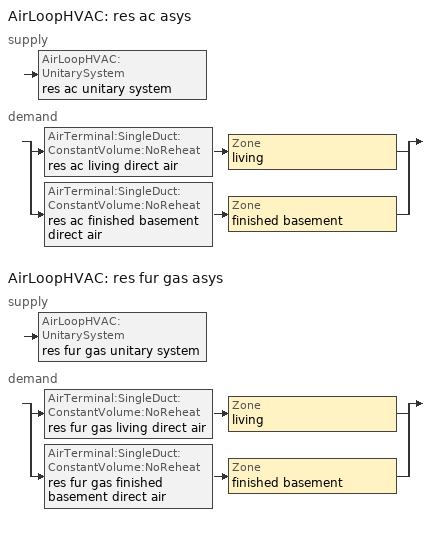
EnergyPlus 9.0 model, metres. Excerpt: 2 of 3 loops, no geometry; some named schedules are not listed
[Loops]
AirLoopHVAC 'res ac asys'
 supply: AirLoopHVAC:UnitarySystem 'res ac unitary system'
 demand: split
  | AirTerminal:SingleDuct:ConstantVolume:NoReheat 'res ac living direct air' > Zone 'living'
  | AirTerminal:SingleDuct:ConstantVolume:NoReheat 'res ac finished basement direct air' > Zone 'finished basement'
AirLoopHVAC 'res fur gas asys'
 supply: AirLoopHVAC:UnitarySystem 'res fur gas unitary system'
 demand: split
  | AirTerminal:SingleDuct:ConstantVolume:NoReheat 'res fur gas living direct air' > Zone 'living'
  | AirTerminal:SingleDuct:ConstantVolume:NoReheat 'res fur gas finished basement direct air' > Zone 'finished basement'
[ZoneControl:Thermostat] Control Object Type 1=ThermostatSetpoint:DualSetpoint
Name | Zone or ZoneList | Control Type Schedule | Control Name 1
finished basement Thermostat | finished basement | finished basement Thermostat Schedule | finished basement temperature setpoint
living Thermostat | living | living Thermostat Schedule | living temperature setpoint
[ThermostatSetpoint:DualSetpoint] Heating Setpoint Temperature Schedule=res heating setpoint; Cooling Setpoint Temperature Schedule=res cooling setpoint
finished basement temperature setpoint; living temperature setpoint
[AirTerminal:SingleDuct:ConstantVolume:NoReheat] Availability Schedule=Always On Discrete
Name | Maximum Air Flow Rate {m3/s}
res ac finished basement direct air; res fur gas finished basement direct air | 0.0303279
res ac living direct air; res fur gas living direct air | 0.911679
[Zone equipment]
finished basement: res ac finished basement direct air, res fur gas finished basement direct air
living: res ac living direct air, res fur gas living direct air
[AirLoopHVAC] Design Supply Air Flow Rate {m3/s}=0.942007
res ac asys; res fur gas asys
[Sizing:System] Type of Load to Size On=Sensible; Design Outdoor Air Flow Rate {m3/s}=Autosize; Central Heating Maximum System Air Flow Ratio=0.3; Preheat Design Temperature {C}=7; Preheat Design Humidity Ratio {kgWater/kgDryAir}=0.008; Precool Design Temperature {C}=12.8; Precool Design Humidity Ratio {kgWater/kgDryAir}=0.008; Central Cooling Design Supply Air Temperature {C}=12.8; Central Heating Design Supply Air Temperature {C}=16.7; Type of Zone Sum to Use=NonCoincident; 100% Outdoor Air in Cooling=Yes; 100% Outdoor Air in Heating=Yes; Central Cooling Design Supply Air Humidity Ratio {kgWater/kgDryAir}=0.0085; Central Heating Design Supply Air Humidity Ratio {kgWater/kgDryAir}=0.008; Cooling Supply Air Flow Rate Method=DesignDay; Cooling Supply Air Flow Rate {m3/s}=0; Cooling Supply Air Flow Rate Per Floor Area {m3/s-m2}=0.00996765; Cooling Fraction of Autosized Cooling Supply Air Flow Rate=1; Cooling Supply Air Flow Rate Per Unit Cooling Capacity {m3/s-W}=3.94755e-05; Heating Supply Air Flow Rate Method=DesignDay; Heating Supply Air Flow Rate {m3/s}=0; Heating Supply Air Flow Rate Per Floor Area {m3/s-m2}=0.00996765; Heating Fraction of Autosized Heating Supply Air Flow Rate=1; Heating Fraction of Autosized Cooling Supply Air Flow Rate=1; Heating Supply Air Flow Rate Per Unit Heating Capacity {m3/s-W}=3.15882e-05; System Outdoor Air Method=ZoneSum; Zone Maximum Outdoor Air Fraction=1; Cooling Design Capacity Method=CoolingDesignCapacity; Cooling Design Capacity {W}=Autosize; Cooling Design Capacity Per Floor Area {W/m2}=234.7; Fraction of Autosized Cooling Design Capacity=1; Heating Design Capacity Method=HeatingDesignCapacity; Heating Design Capacity {W}=Autosize; Heating Design Capacity Per Floor Area {W/m2}=157; Fraction of Autosized Heating Design Capacity=1; Central Cooling Capacity Control Method=OnOff
res ac asys; res fur gas asys
[AvailabilityManager:Scheduled] Schedule=Always On Discrete
res ac asys Availability Manager; res fur gas asys Availability Manager
[AirLoopHVAC:UnitarySystem] Control Type=Load; Controlling Zone or Thermostat Location=living; Dehumidification Control Type=None; Availability Schedule=Always On Discrete; Fan Placement=BlowThrough; Supply Air Fan Operating Mode Schedule=Always Off Discrete; DX Heating Coil Sizing Ratio=1; Use DOAS DX Cooling Coil=No; Minimum Supply Air Temperature {C}=2; Latent Load Control=SensibleOnlyLoadControl; Cooling Supply Air Flow Rate Method=SupplyAirFlowRate; Heating Supply Air Flow Rate Method=SupplyAirFlowRate; No Load Supply Air Flow Rate {m3/s}=0; Maximum Supply Air Temperature {C}=48.8889; Maximum Outdoor Dry-Bulb Temperature for Supplemental Heater Operation {C}=21; Maximum Cycling Rate {cycles/hr}=2.5; Heat Pump Time Constant {s}=60; Fraction of On-Cycle Power Use=0.01; Heat Pump Fan Delay Time {s}=60; Ancillary On-Cycle Electric Power {W}=0; Ancillary Off-Cycle Electric Power {W}=0
Name | Supply Fan | Cooling Coil | Cooling Supply Air Flow Rate {m3/s} | Heating Supply Air Flow Rate {m3/s} | Heating Coil
res ac unitary system | res ac clg supply fan | res ac cooling coil | 0.942007 | 0
res fur gas unitary system | res fur gas htg supply fan |  | 0 | 0.666908 | res fur gas heating coil
[Fan:OnOff] Availability Schedule=Always On Discrete; Fan Total Efficiency=0.75; Pressure Rise {Pa}=436.969; Maximum Flow Rate {m3/s}=0.942012; Motor Efficiency=1; Motor In Airstream Fraction=1
Name | Fan Power Ratio Function of Speed Ratio Curve | Fan Efficiency Ratio Function of Speed Ratio Curve
res ac clg supply fan | Fan On Off Power Curve | Fan On Off Efficiency Curve
res fur gas htg supply fan | Fan On Off Power Curve 1 | Fan On Off Efficiency Curve 1
[Coil:Cooling:DX:SingleSpeed]
res ac cooling coil: Availability Schedule=res cooling season; Gross Rated Total Cooling Capacity {W}=14067.4; Gross Rated Sensible Heat Ratio=0.740403; Gross Rated Cooling COP {W/W}=4.03364; Rated Air Flow Rate {m3/s}=0.728876; Rated Evaporator Fan Power Per Volume Flow Rate {W/(m3/s)}=773.391; Total Cooling Capacity Function of Temperature Curve=Cool-Cap-fT1; Total Cooling Capacity Function of Flow Fraction Curve=Cool-Cap-fFF1; Energy Input Ratio Function of Temperature Curve=Cool-EIR-fT1; Energy Input Ratio Function of Flow Fraction Curve=Cool-EIR-fFF1; Part Load Fraction Correlation Curve=Cool-PLF-fPLR1; Nominal Time for Condensate Removal to Begin {s}=1000; Ratio of Initial Moisture Evaporation Rate and Steady State Latent Capacity=1.5; Maximum Cycling Rate {cycles/hr}=3; Latent Capacity Time Constant {s}=45; Condenser Type=AirCooled; Evaporative Condenser Effectiveness=0; Evaporative Condenser Air Flow Rate {m3/s}=Autosize; Evaporative Condenser Pump Rated Power Consumption {W}=Autosize; Crankcase Heater Capacity {W}=0; Maximum Outdoor Dry-Bulb Temperature for Crankcase Heater Operation {C}=12.7778; Basin Heater Capacity {W/K}=0; Basin Heater Setpoint Temperature {C}=10
[Coil:Heating:Fuel]
res fur gas heating coil: Availability Schedule=res heating season; Fuel Type=NaturalGas; Burner Efficiency=0.92; Nominal Capacity {W}=18756.5; Parasitic Electric Load {W}=0; Parasitic Fuel Load {W}=0
[WaterUse:Equipment]
res shower: Peak Flow Rate {m3/s}=4.30591e-06; Flow Rate Fraction Schedule=Mixed Water Draw Profile; Target Temperature Schedule=WH Setpoint Temp
[EnergyManagementSystem:GlobalVariable]
res_ds_res_ac_asys_AhMfr
res_ds_res_ac_asys_AhT
res_ds_res_ac_asys_AhToLiv
res_ds_res_ac_asys_AhTt
res_ds_res_ac_asys_AhVfr
res_ds_res_ac_asys_AhW
res_ds_res_ac_asys_AhWt
res_ds_res_ac_asys_FanRtf
res_ds_res_ac_asys_LivToAh
res_ds_res_ac_asys_lk_ret_fan_equiv
res_ds_res_ac_asys_lk_sup_fan_equiv
res_ds_res_ac_asys_RaT
res_ds_res_ac_asys_RaW
res_ds_res_ac_asys_RetDCnToAh
res_ds_res_ac_asys_RetDCnToPl
res_ds_res_ac_asys_RetLatLk
res_ds_res_ac_asys_RetSLk
res_ds_res_ac_asys_SupDCnToAh
res_ds_res_ac_asys_SupDCnToLv
res_ds_res_ac_asys_SupLatLkToAh
res_ds_res_ac_asys_SupLatLkToLv
res_ds_res_ac_asys_SupSLkToAh
res_ds_res_ac_asys_SupSLkToLv
res_ds_res_fur_gas_asys_AhMfr
res_ds_res_fur_gas_asys_AhT
res_ds_res_fur_gas_asys_AhToLiv
res_ds_res_fur_gas_asys_AhTt
res_ds_res_fur_gas_asys_AhVfr
res_ds_res_fur_gas_asys_AhW
res_ds_res_fur_gas_asys_AhWt
res_ds_res_fur_gas_asys_FanRtf
res_ds_res_fur_gas_asys_LivToAh
res_ds_res_fur_gas_asys_lk_ret_fan_equiv
res_ds_res_fur_gas_asys_lk_sup_fan_equiv
res_ds_res_fur_gas_asys_RaT
res_ds_res_fur_gas_asys_RaW
res_ds_res_fur_gas_asys_RetDCnToAh
res_ds_res_fur_gas_asys_RetDCnToPl
res_ds_res_fur_gas_asys_RetLatLk
res_ds_res_fur_gas_asys_RetSLk
res_ds_res_fur_gas_asys_SupDCnToAh
res_ds_res_fur_gas_asys_SupDCnToLv
res_ds_res_fur_gas_asys_SupLatLkToAh
res_ds_res_fur_gas_asys_SupLatLkToLv
res_ds_res_fur_gas_asys_SupSLkToAh
res_ds_res_fur_gas_asys_SupSLkToLv
[EnergyManagementSystem:Sensor]
Name | Output:Variable or Output:Meter Index Key | Output:Variable or Output:Meter
res_af_1_tin_s | living | Zone Mean Air Temperature
res_af_1_tt_s | living | Zone Outdoor Air Drybulb Temperature
res_af_vw_s |  | Site Wind Speed
res_ds_res_ac_asys_ah_mfr_s | Node 18 | System Node Mass Flow Rate
res_ds_res_ac_asys_ah_tt_s | Node 18 | System Node Temperature
res_ds_res_ac_asys_ah_t_s; res_ds_res_fur_gas_asys_ah_t_s | finished basement | Zone Air Temperature
res_ds_res_ac_asys_ah_vfr_s | Node 18 | System Node Current Density Volume Flow Rate
res_ds_res_ac_asys_ah_wt_s | Node 18 | System Node Humidity Ratio
res_ds_res_ac_asys_ah_w_s; res_ds_res_fur_gas_asys_ah_w_s | finished basement | Zone Mean Air Humidity Ratio
res_ds_res_ac_asys_fan_rtf_s | res ac clg supply fan | Fan Runtime Fraction
res_ds_res_ac_asys_ra_t_s | Node 21 | System Node Temperature
res_ds_res_ac_asys_ra_w_s | Node 21 | System Node Humidity Ratio
res_ds_res_ac_asys_win_s; res_ds_res_fur_gas_asys_win_s | living | Zone Mean Air Humidity Ratio
res_ds_res_fur_gas_asys_ah_mfr_s | Node 28 | System Node Mass Flow Rate
res_ds_res_fur_gas_asys_ah_tt_s | Node 28 | System Node Temperature
res_ds_res_fur_gas_asys_ah_vfr_s | Node 28 | System Node Current Density Volume Flow Rate
res_ds_res_fur_gas_asys_ah_wt_s | Node 28 | System Node Humidity Ratio
res_ds_res_fur_gas_asys_fan_rtf_s | res fur gas htg supply fan | Fan Runtime Fraction
res_ds_res_fur_gas_asys_ra_t_s | Node 31 | System Node Temperature
res_ds_res_fur_gas_asys_ra_w_s | Node 31 | System Node Humidity Ratio
res_infil_1_bath_sch_s | res mv_1 bath exhaust schedule | Schedule Value
res_infil_1_range_sch_s | res mv_1 range exhaust schedule | Schedule Value
res_infil_1_wh_sch_s | Always On Discrete | Schedule Value
res_nv_1_nva_s | res nv_1 avail schedule | Schedule Value
res_nv_1_sp_s | res nv_1 temp schedule | Schedule Value
res_nv_pb_s |  | Site Outdoor Air Barometric Pressure
res_nv_wt_s |  | Site Outdoor Air Humidity Ratio
[EnergyManagementSystem:Actuator]
Name | Actuated Component Unique | Actuated Component Type | Actuated Component Control Type
res_ds_res_ac_asys_AhToLivMix_act | res ds res ac asys AhToLivMix | ZoneMixing | Air Exchange Flow Rate
res_ds_res_ac_asys_LivToAhMix_act | res ds res ac asys LivToAhMix | ZoneMixing | Air Exchange Flow Rate
res_ds_res_ac_asys_RetDCnToAhEquip_act | res ds res ac asys RetDCnToAhEquip | OtherEquipment | Power Level
res_ds_res_ac_asys_RetDCnToPlEq_act | res ds res ac asys RetDCnToPlEq | OtherEquipment | Power Level
res_ds_res_ac_asys_RetLatLkEq_act | res ds res ac asys RetLatLkEq | OtherEquipment | Power Level
res_ds_res_ac_asys_RetSLkEq_act | res ds res ac asys RetSLkEq | OtherEquipment | Power Level
res_ds_res_ac_asys_SupDCnToAhEq_act | res ds res ac asys SupDCnToAhEq | OtherEquipment | Power Level
res_ds_res_ac_asys_SupDCnToLvEq_act | res ds res ac asys SupDCnToLvEq | OtherEquipment | Power Level
res_ds_res_ac_asys_SupLatLkToAhEq_act | res ds res ac asys SupLatLkToAhEq | OtherEquipment | Power Level
res_ds_res_ac_asys_SupLatLkToLvEq_act | res ds res ac asys SupLatLkToLvEq | OtherEquipment | Power Level
res_ds_res_ac_asys_SupSLkToAhEq_act | res ds res ac asys SupSLkToAhEq | OtherEquipment | Power Level
res_ds_res_ac_asys_SupSLkToLvEq_act | res ds res ac asys SupSLkToLvEq | OtherEquipment | Power Level
res_ds_res_fur_gas_asys_AhToLivMix_act | res ds res fur gas asys AhToLivMix | ZoneMixing | Air Exchange Flow Rate
res_ds_res_fur_gas_asys_LivToAhMix_act | res ds res fur gas asys LivToAhMix | ZoneMixing | Air Exchange Flow Rate
res_ds_res_fur_gas_asys_RetDCnToAhEquip_act | res ds res fur gas asys RetDCnToAhEquip | OtherEquipment | Power Level
res_ds_res_fur_gas_asys_RetDCnToPlEq_act | res ds res fur gas asys RetDCnToPlEq | OtherEquipment | Power Level
res_ds_res_fur_gas_asys_RetLatLkEq_act | res ds res fur gas asys RetLatLkEq | OtherEquipment | Power Level
res_ds_res_fur_gas_asys_RetSLkEq_act | res ds res fur gas asys RetSLkEq | OtherEquipment | Power Level
res_ds_res_fur_gas_asys_SupDCnToAhEq_act | res ds res fur gas asys SupDCnToAhEq | OtherEquipment | Power Level
res_ds_res_fur_gas_asys_SupDCnToLvEq_act | res ds res fur gas asys SupDCnToLvEq | OtherEquipment | Power Level
res_ds_res_fur_gas_asys_SupLatLkToAhEq_act | res ds res fur gas asys SupLatLkToAhEq | OtherEquipment | Power Level
res_ds_res_fur_gas_asys_SupLatLkToLvEq_act | res ds res fur gas asys SupLatLkToLvEq | OtherEquipment | Power Level
res_ds_res_fur_gas_asys_SupSLkToAhEq_act | res ds res fur gas asys SupSLkToAhEq | OtherEquipment | Power Level
res_ds_res_fur_gas_asys_SupSLkToLvEq_act | res ds res fur gas asys SupSLkToLvEq | OtherEquipment | Power Level
res_infil_1_bath_fan_act | res infil_1 bath fan | ElectricEquipment | Electric Power Level
res_infil_1_flow_act | res infil_1 flow | Zone Infiltration | Air Exchange Flow Rate
res_infil_1_house_fan_act | res infil_1 house fan | ElectricEquipment | Electric Power Level
res_infil_1_range_fan_act | res infil_1 range fan | ElectricEquipment | Electric Power Level
res_nv_1_flow_act | res nv_1 flow | Zone Infiltration | Air Exchange Flow Rate
[EnergyManagementSystem:Program]
res_ds_res_ac_asys_program: Set res_ds_res_ac_asys_AhMfr = res_ds_res_ac_asys_ah_mfr_s; Set res_ds_res_ac_asys_FanRtf = res_ds_res_ac_asys_fan_rtf_s; Set res_ds_res_ac_asys_AhVfr = res_ds_res_ac_asys_ah_vfr_s; Set res_ds_res_ac_asys_AhTt = res_ds_res_ac_asys_ah_tt_s; Set res_ds_res_ac_asys_AhWt = res_ds_res_ac_asys_ah_wt_s; Set res_ds_res_ac_asys_RaT = res_ds_res_ac_asys_ra_t_s; Set res_ds_res_ac_asys_RaW = res_ds_res_ac_asys_ra_w_s; Set res_ds_res_ac_asys_AhT = res_ds_res_ac_asys_ah_t_s; Set res_ds_res_ac_asys_AhW = res_ds_res_ac_asys_ah_w_s; Run res_ds_res_ac_asys_lk_subrout; Set res_ds_res_ac_asys_SupSLkToLvEq_act = res_ds_res_ac_asys_SupSLkToLv; Set res_ds_res_ac_asys_SupLatLkToLvEq_act = res_ds_res_ac_asys_SupLatLkToLv; Set res_ds_res_ac_asys_SupDCnToLvEq_act = res_ds_res_ac_asys_SupDCnToLv; Set res_ds_res_ac_asys_SupDCnToAhEq_act = res_ds_res_ac_asys_SupDCnToAh; Set res_ds_res_ac_asys_SupSLkToAhEq_act = res_ds_res_ac_asys_SupSLkToAh; Set res_ds_res_ac_asys_SupLatLkToAhEq_act = res_ds_res_ac_asys_SupLatLkToAh; Set res_ds_res_ac_asys_RetSLkEq_act = res_ds_res_ac_asys_RetSLk; Set res_ds_res_ac_asys_RetLatLkEq_act = res_ds_res_ac_asys_RetLatLk; Set res_ds_res_ac_asys_RetDCnToPlEq_act = res_ds_res_ac_asys_RetDCnToPl; Set res_ds_res_ac_asys_RetDCnToAhEquip_act = res_ds_res_ac_asys_RetDCnToAh; Set res_ds_res_ac_asys_AhToLivMix_act = res_ds_res_ac_asys_AhToLiv; Set res_ds_res_ac_asys_LivToAhMix_act = res_ds_res_ac_asys_LivToAh
res_ds_res_fur_gas_asys_program: Set res_ds_res_fur_gas_asys_AhMfr = res_ds_res_fur_gas_asys_ah_mfr_s; Set res_ds_res_fur_gas_asys_FanRtf = res_ds_res_fur_gas_asys_fan_rtf_s; Set res_ds_res_fur_gas_asys_AhVfr = res_ds_res_fur_gas_asys_ah_vfr_s; Set res_ds_res_fur_gas_asys_AhTt = res_ds_res_fur_gas_asys_ah_tt_s; Set res_ds_res_fur_gas_asys_AhWt = res_ds_res_fur_gas_asys_ah_wt_s; Set res_ds_res_fur_gas_asys_RaT = res_ds_res_fur_gas_asys_ra_t_s; Set res_ds_res_fur_gas_asys_RaW = res_ds_res_fur_gas_asys_ra_w_s; Set res_ds_res_fur_gas_asys_AhT = res_ds_res_fur_gas_asys_ah_t_s; Set res_ds_res_fur_gas_asys_AhW = res_ds_res_fur_gas_asys_ah_w_s; Run res_ds_res_fur_gas_asys_lk_subrout; Set res_ds_res_fur_gas_asys_SupSLkToLvEq_act = res_ds_res_fur_gas_asys_SupSLkToLv; Set res_ds_res_fur_gas_asys_SupLatLkToLvEq_act = res_ds_res_fur_gas_asys_SupLatLkToLv; Set res_ds_res_fur_gas_asys_SupDCnToLvEq_act = res_ds_res_fur_gas_asys_SupDCnToLv; Set res_ds_res_fur_gas_asys_SupDCnToAhEq_act = res_ds_res_fur_gas_asys_SupDCnToAh; Set res_ds_res_fur_gas_asys_SupSLkToAhEq_act = res_ds_res_fur_gas_asys_SupSLkToAh; Set res_ds_res_fur_gas_asys_SupLatLkToAhEq_act = res_ds_res_fur_gas_asys_SupLatLkToAh; Set res_ds_res_fur_gas_asys_RetSLkEq_act = res_ds_res_fur_gas_asys_RetSLk; Set res_ds_res_fur_gas_asys_RetLatLkEq_act = res_ds_res_fur_gas_asys_RetLatLk; Set res_ds_res_fur_gas_asys_RetDCnToPlEq_act = res_ds_res_fur_gas_asys_RetDCnToPl; Set res_ds_res_fur_gas_asys_RetDCnToAhEquip_act = res_ds_res_fur_gas_asys_RetDCnToAh; Set res_ds_res_fur_gas_asys_AhToLivMix_act = res_ds_res_fur_gas_asys_AhToLiv; Set res_ds_res_fur_gas_asys_LivToAhMix_act = res_ds_res_fur_gas_asys_LivToAh
res_infil_1_program: Set p_m = 0.14; Set p_s = 0.22; Set s_m = 270; Set s_s = 370; Set z_m = 9.99744; Set z_s = 7.315200000000001; Set f_t = (((s_m/z_m)^p_m)*((z_s/s_s)^p_s)); Set Tdiff = res_af_1_tin_s-res_af_1_tt_s; Set dT = @Abs Tdiff; Set c = 0.0673; Set Cs = 0.0983; Set Cw = 0.1406; Set n = 0.67; Set sft = (f_t*0.5); Set temp1 = ((c*Cw)*((sft*res_af_vw_s)^(2*n)))^2; Set Qn = (((c*Cs*(dT^n))^2)+temp1)^0.5; Set Tdiff = res_af_1_tin_s-res_af_1_tt_s; Set dT = @Abs Tdiff; Set QWHV = res_infil_1_wh_sch_s*0.0; Set Qrange = res_infil_1_range_sch_s*0.0; Set Qdryer = 0.0; Set Qbath = res_infil_1_bath_sch_s*0.0; Set QhpwhOut = 0; Set QhpwhIn = 0; Set QductsOut = 0; Set QductsIn = 0; Set QductsOut = QductsOut+res_ds_res_fur_gas_asys_lk_ret_fan_equiv; Set QductsIn = QductsIn+res_ds_res_fur_gas_asys_lk_sup_fan_equiv; Set QductsOut = QductsOut+res_ds_res_ac_asys_lk_ret_fan_equiv; Set QductsIn = QductsIn+res_ds_res_ac_asys_lk_sup_fan_equiv; Set Qout = Qrange+Qbath+Qdryer+QhpwhOut+QductsOut; Set Qin = QWHV+QhpwhIn+QductsIn; Set Qu = @Abs (Qout- Qin); Set Qb = (@Min Qout Qin); Set faneff_wh = 1; Set res_infil_1_house_fan_act = (QWHV*300)/faneff_wh*0; Set faneff_sp = 0.4719474432000001; Set res_infil_1_range_fan_act = (Qrange*300)/faneff_sp; Set res_infil_1_bath_fan_act = (Qbath*300)/faneff_sp; Set Q_acctd_for_elsewhere = QhpwhOut+QhpwhIn+QductsOut+QductsIn; Set res_infil_1_flow_act = (((Qu^2)+(Qn^2))^0.5)-Q_acctd_for_elsewhere; Set res_infil_1_flow_act = (@Max res_infil_1_flow_act 0)
res_nv_1_program: Set Tdiff = res_af_1_tin_s-res_af_1_tt_s; Set dT = (@Abs Tdiff); Set pt = (@RhFnTdbWPb res_af_1_tt_s res_nv_wt_s res_nv_pb_s); Set NVA = 22073.762304000007; Set Cs = 0.0002688906116838488; Set Cw = 0.00010666349345296961; Set MNV = 5.675168004480001; Set MHR = 0.0115; Set MRH = 0.7; Set temp1 = (res_nv_1_nva_s*NVA); Set SGNV = temp1*((((Cs*dT)+(Cw*(res_af_vw_s^2)))^0.5)/1000); If (res_nv_wt_s<MHR) && (pt<MRH) && (res_af_1_tin_s>res_nv_1_sp_s); Set temp2 = (res_af_1_tin_s-res_nv_1_sp_s); Set NVadj1 = temp2/(res_af_1_tin_s-res_af_1_tt_s); Set NVadj2 = (@Min NVadj1 1); Set NVadj3 = (@Max NVadj2 0); Set NVadj = SGNV*NVadj3; Set res_nv_1_flow_act = (@Min NVadj MNV); Else; Set res_nv_1_flow_act = 0; EndIf
[EnergyManagementSystem:ProgramCallingManager]
res af_1 program calling manager: BeginTimestepBeforePredictor; res_infil_1_program; res_nv_1_program
res ds res ac asys program calling manager: EndOfSystemTimestepAfterHVACReporting; res_ds_res_ac_asys_program
res ds res fur gas asys program calling manager: EndOfSystemTimestepAfterHVACReporting; res_ds_res_fur_gas_asys_program
[Schedule:Day:Interval]
res heating setpoint allday1; res heating setpoint allday2; res heating setpoint allday3; res heating setpoint allday4; res heating setpoint allday5; res heating setpoint allday6; res heating setpoint allday7; res heating setpoint allday8; res heating setpoint allday9; res heating setpoint allday10; res heating setpoint allday11; res heating setpoint allday12: No, 24:00, 20
Schedule Day 13; Schedule Day 14; Schedule Day 12; Schedule Day 15: No, 24:00, 0
res cooling setpoint allday1; res cooling setpoint allday2; res cooling setpoint allday3; res cooling setpoint allday4; res cooling setpoint allday5; res cooling setpoint allday6; res cooling setpoint allday7; res cooling setpoint allday8; res cooling setpoint allday9; res cooling setpoint allday10; res cooling setpoint allday11; res cooling setpoint allday12: No, 24:00, 25.5556
res cooling season allday1; res cooling season allday10; res cooling season allday11; res cooling season allday12; res cooling season allday2; res cooling season allday3; res cooling season allday4; res cooling season allday5; res cooling season allday6; res cooling season allday7; res cooling season allday8; res cooling season allday9; res heating season allday1; res heating season allday10; res heating season allday11; res heating season allday12; res heating season allday2; res heating season allday3; res heating season allday4; res heating season allday5; res heating season allday6; res heating season allday7; res heating season allday8; res heating season allday9: No, 24:00, 1
[Schedule:Week:Daily]
res heating setpoint Week Rule - Jan1-Jan6: Schedule Day 13, res heating setpoint allday1, res heating setpoint allday1, res heating setpoint allday1, res heating setpoint allday1, res heating setpoint allday1, res heating setpoint allday1, Schedule Day 13, Schedule Day 13, Schedule Day 13, Schedule Day 13, Schedule Day 13
res heating setpoint Week Rule - Jan7-Jan27: res heating setpoint allday1, res heating setpoint allday1, res heating setpoint allday1, res heating setpoint allday1, res heating setpoint allday1, res heating setpoint allday1, res heating setpoint allday1, Schedule Day 13, Schedule Day 13, Schedule Day 13, Schedule Day 13, Schedule Day 13
res heating setpoint Week Rule - Jan28-Feb3: res heating setpoint allday1, res heating setpoint allday1, res heating setpoint allday1, res heating setpoint allday1, res heating setpoint allday2, res heating setpoint allday2, res heating setpoint allday2, Schedule Day 13, Schedule Day 13, Schedule Day 13, Schedule Day 13, Schedule Day 13
res heating setpoint Week Rule - Feb4-Feb24: res heating setpoint allday2, res heating setpoint allday2, res heating setpoint allday2, res heating setpoint allday2, res heating setpoint allday2, res heating setpoint allday2, res heating setpoint allday2, Schedule Day 13, Schedule Day 13, Schedule Day 13, Schedule Day 13, Schedule Day 13
res heating setpoint Week Rule - Feb25-Mar3: res heating setpoint allday2, res heating setpoint allday2, res heating setpoint allday2, res heating setpoint allday2, res heating setpoint allday3, res heating setpoint allday3, res heating setpoint allday3, Schedule Day 13, Schedule Day 13, Schedule Day 13, Schedule Day 13, Schedule Day 13
res heating setpoint Week Rule - Mar4-Mar31: res heating setpoint allday3, res heating setpoint allday3, res heating setpoint allday3, res heating setpoint allday3, res heating setpoint allday3, res heating setpoint allday3, res heating setpoint allday3, Schedule Day 13, Schedule Day 13, Schedule Day 13, Schedule Day 13, Schedule Day 13
res heating setpoint Week Rule - Apr1-Apr28: res heating setpoint allday4, res heating setpoint allday4, res heating setpoint allday4, res heating setpoint allday4, res heating setpoint allday4, res heating setpoint allday4, res heating setpoint allday4, Schedule Day 13, Schedule Day 13, Schedule Day 13, Schedule Day 13, Schedule Day 13
res heating setpoint Week Rule - Apr29-May5: res heating setpoint allday4, res heating setpoint allday4, res heating setpoint allday5, res heating setpoint allday5, res heating setpoint allday5, res heating setpoint allday5, res heating setpoint allday5, Schedule Day 13, Schedule Day 13, Schedule Day 13, Schedule Day 13, Schedule Day 13
res heating setpoint Week Rule - May6-May26: res heating setpoint allday5, res heating setpoint allday5, res heating setpoint allday5, res heating setpoint allday5, res heating setpoint allday5, res heating setpoint allday5, res heating setpoint allday5, Schedule Day 13, Schedule Day 13, Schedule Day 13, Schedule Day 13, Schedule Day 13
res heating setpoint Week Rule - May27-Jun2: res heating setpoint allday5, res heating setpoint allday5, res heating setpoint allday5, res heating setpoint allday5, res heating setpoint allday5, res heating setpoint allday6, res heating setpoint allday6, Schedule Day 13, Schedule Day 13, Schedule Day 13, Schedule Day 13, Schedule Day 13
res heating setpoint Week Rule - Jun3-Jun30: res heating setpoint allday6, res heating setpoint allday6, res heating setpoint allday6, res heating setpoint allday6, res heating setpoint allday6, res heating setpoint allday6, res heating setpoint allday6, Schedule Day 13, Schedule Day 13, Schedule Day 13, Schedule Day 13, Schedule Day 13
res heating setpoint Week Rule - Jul1-Jul28: res heating setpoint allday7, res heating setpoint allday7, res heating setpoint allday7, res heating setpoint allday7, res heating setpoint allday7, res heating setpoint allday7, res heating setpoint allday7, Schedule Day 13, Schedule Day 13, Schedule Day 13, Schedule Day 13, Schedule Day 13
res heating setpoint Week Rule - Jul29-Aug4: res heating setpoint allday7, res heating setpoint allday7, res heating setpoint allday7, res heating setpoint allday8, res heating setpoint allday8, res heating setpoint allday8, res heating setpoint allday8, Schedule Day 13, Schedule Day 13, Schedule Day 13, Schedule Day 13, Schedule Day 13
res heating setpoint Week Rule - Aug5-Aug25: res heating setpoint allday8, res heating setpoint allday8, res heating setpoint allday8, res heating setpoint allday8, res heating setpoint allday8, res heating setpoint allday8, res heating setpoint allday8, Schedule Day 13, Schedule Day 13, Schedule Day 13, Schedule Day 13, Schedule Day 13
res heating setpoint Week Rule - Aug26-Sep1: res heating setpoint allday8, res heating setpoint allday8, res heating setpoint allday8, res heating setpoint allday8, res heating setpoint allday8, res heating setpoint allday8, res heating setpoint allday9, Schedule Day 13, Schedule Day 13, Schedule Day 13, Schedule Day 13, Schedule Day 13
res heating setpoint Week Rule - Sep2-Sep29: res heating setpoint allday9, res heating setpoint allday9, res heating setpoint allday9, res heating setpoint allday9, res heating setpoint allday9, res heating setpoint allday9, res heating setpoint allday9, Schedule Day 13, Schedule Day 13, Schedule Day 13, Schedule Day 13, Schedule Day 13
res heating setpoint Week Rule - Sep30-Oct6: res heating setpoint allday9, res heating setpoint allday10, res heating setpoint allday10, res heating setpoint allday10, res heating setpoint allday10, res heating setpoint allday10, res heating setpoint allday10, Schedule Day 13, Schedule Day 13, Schedule Day 13, Schedule Day 13, Schedule Day 13
res heating setpoint Week Rule - Oct7-Oct27: res heating setpoint allday10, res heating setpoint allday10, res heating setpoint allday10, res heating setpoint allday10, res heating setpoint allday10, res heating setpoint allday10, res heating setpoint allday10, Schedule Day 13, Schedule Day 13, Schedule Day 13, Schedule Day 13, Schedule Day 13
res heating setpoint Week Rule - Oct28-Nov3: res heating setpoint allday10, res heating setpoint allday10, res heating setpoint allday10, res heating setpoint allday10, res heating setpoint allday11, res heating setpoint allday11, res heating setpoint allday11, Schedule Day 13, Schedule Day 13, Schedule Day 13, Schedule Day 13, Schedule Day 13
res heating setpoint Week Rule - Nov4-Nov24: res heating setpoint allday11, res heating setpoint allday11, res heating setpoint allday11, res heating setpoint allday11, res heating setpoint allday11, res heating setpoint allday11, res heating setpoint allday11, Schedule Day 13, Schedule Day 13, Schedule Day 13, Schedule Day 13, Schedule Day 13
res heating setpoint Week Rule - Nov25-Dec1: res heating setpoint allday11, res heating setpoint allday11, res heating setpoint allday11, res heating setpoint allday11, res heating setpoint allday11, res heating setpoint allday11, res heating setpoint allday12, Schedule Day 13, Schedule Day 13, Schedule Day 13, Schedule Day 13, Schedule Day 13
res heating setpoint Week Rule - Dec2-Dec31: res heating setpoint allday12, res heating setpoint allday12, res heating setpoint allday12, res heating setpoint allday12, res heating setpoint allday12, res heating setpoint allday12, res heating setpoint allday12, Schedule Day 13, Schedule Day 13, Schedule Day 13, Schedule Day 13, Schedule Day 13
res cooling setpoint Week Rule - Jan1-Jan6: Schedule Day 14, res cooling setpoint allday1, res cooling setpoint allday1, res cooling setpoint allday1, res cooling setpoint allday1, res cooling setpoint allday1, res cooling setpoint allday1, Schedule Day 14, Schedule Day 14, Schedule Day 14, Schedule Day 14, Schedule Day 14
res cooling setpoint Week Rule - Jan7-Jan27: res cooling setpoint allday1, res cooling setpoint allday1, res cooling setpoint allday1, res cooling setpoint allday1, res cooling setpoint allday1, res cooling setpoint allday1, res cooling setpoint allday1, Schedule Day 14, Schedule Day 14, Schedule Day 14, Schedule Day 14, Schedule Day 14
res cooling setpoint Week Rule - Jan28-Feb3: res cooling setpoint allday1, res cooling setpoint allday1, res cooling setpoint allday1, res cooling setpoint allday1, res cooling setpoint allday2, res cooling setpoint allday2, res cooling setpoint allday2, Schedule Day 14, Schedule Day 14, Schedule Day 14, Schedule Day 14, Schedule Day 14
res cooling setpoint Week Rule - Feb4-Feb24: res cooling setpoint allday2, res cooling setpoint allday2, res cooling setpoint allday2, res cooling setpoint allday2, res cooling setpoint allday2, res cooling setpoint allday2, res cooling setpoint allday2, Schedule Day 14, Schedule Day 14, Schedule Day 14, Schedule Day 14, Schedule Day 14
res cooling setpoint Week Rule - Feb25-Mar3: res cooling setpoint allday2, res cooling setpoint allday2, res cooling setpoint allday2, res cooling setpoint allday2, res cooling setpoint allday3, res cooling setpoint allday3, res cooling setpoint allday3, Schedule Day 14, Schedule Day 14, Schedule Day 14, Schedule Day 14, Schedule Day 14
res cooling setpoint Week Rule - Mar4-Mar31: res cooling setpoint allday3, res cooling setpoint allday3, res cooling setpoint allday3, res cooling setpoint allday3, res cooling setpoint allday3, res cooling setpoint allday3, res cooling setpoint allday3, Schedule Day 14, Schedule Day 14, Schedule Day 14, Schedule Day 14, Schedule Day 14
res cooling setpoint Week Rule - Apr1-Apr28: res cooling setpoint allday4, res cooling setpoint allday4, res cooling setpoint allday4, res cooling setpoint allday4, res cooling setpoint allday4, res cooling setpoint allday4, res cooling setpoint allday4, Schedule Day 14, Schedule Day 14, Schedule Day 14, Schedule Day 14, Schedule Day 14
res cooling setpoint Week Rule - Apr29-May5: res cooling setpoint allday4, res cooling setpoint allday4, res cooling setpoint allday5, res cooling setpoint allday5, res cooling setpoint allday5, res cooling setpoint allday5, res cooling setpoint allday5, Schedule Day 14, Schedule Day 14, Schedule Day 14, Schedule Day 14, Schedule Day 14
res cooling setpoint Week Rule - May6-May26: res cooling setpoint allday5, res cooling setpoint allday5, res cooling setpoint allday5, res cooling setpoint allday5, res cooling setpoint allday5, res cooling setpoint allday5, res cooling setpoint allday5, Schedule Day 14, Schedule Day 14, Schedule Day 14, Schedule Day 14, Schedule Day 14
res cooling setpoint Week Rule - May27-Jun2: res cooling setpoint allday5, res cooling setpoint allday5, res cooling setpoint allday5, res cooling setpoint allday5, res cooling setpoint allday5, res cooling setpoint allday6, res cooling setpoint allday6, Schedule Day 14, Schedule Day 14, Schedule Day 14, Schedule Day 14, Schedule Day 14
res cooling setpoint Week Rule - Jun3-Jun30: res cooling setpoint allday6, res cooling setpoint allday6, res cooling setpoint allday6, res cooling setpoint allday6, res cooling setpoint allday6, res cooling setpoint allday6, res cooling setpoint allday6, Schedule Day 14, Schedule Day 14, Schedule Day 14, Schedule Day 14, Schedule Day 14
res cooling setpoint Week Rule - Jul1-Jul28: res cooling setpoint allday7, res cooling setpoint allday7, res cooling setpoint allday7, res cooling setpoint allday7, res cooling setpoint allday7, res cooling setpoint allday7, res cooling setpoint allday7, Schedule Day 14, Schedule Day 14, Schedule Day 14, Schedule Day 14, Schedule Day 14
res cooling setpoint Week Rule - Jul29-Aug4: res cooling setpoint allday7, res cooling setpoint allday7, res cooling setpoint allday7, res cooling setpoint allday8, res cooling setpoint allday8, res cooling setpoint allday8, res cooling setpoint allday8, Schedule Day 14, Schedule Day 14, Schedule Day 14, Schedule Day 14, Schedule Day 14
res cooling setpoint Week Rule - Aug5-Aug25: res cooling setpoint allday8, res cooling setpoint allday8, res cooling setpoint allday8, res cooling setpoint allday8, res cooling setpoint allday8, res cooling setpoint allday8, res cooling setpoint allday8, Schedule Day 14, Schedule Day 14, Schedule Day 14, Schedule Day 14, Schedule Day 14
res cooling setpoint Week Rule - Aug26-Sep1: res cooling setpoint allday8, res cooling setpoint allday8, res cooling setpoint allday8, res cooling setpoint allday8, res cooling setpoint allday8, res cooling setpoint allday8, res cooling setpoint allday9, Schedule Day 14, Schedule Day 14, Schedule Day 14, Schedule Day 14, Schedule Day 14
res cooling setpoint Week Rule - Sep2-Sep29: res cooling setpoint allday9, res cooling setpoint allday9, res cooling setpoint allday9, res cooling setpoint allday9, res cooling setpoint allday9, res cooling setpoint allday9, res cooling setpoint allday9, Schedule Day 14, Schedule Day 14, Schedule Day 14, Schedule Day 14, Schedule Day 14
res cooling setpoint Week Rule - Sep30-Oct6: res cooling setpoint allday9, res cooling setpoint allday10, res cooling setpoint allday10, res cooling setpoint allday10, res cooling setpoint allday10, res cooling setpoint allday10, res cooling setpoint allday10, Schedule Day 14, Schedule Day 14, Schedule Day 14, Schedule Day 14, Schedule Day 14
res cooling setpoint Week Rule - Oct7-Oct27: res cooling setpoint allday10, res cooling setpoint allday10, res cooling setpoint allday10, res cooling setpoint allday10, res cooling setpoint allday10, res cooling setpoint allday10, res cooling setpoint allday10, Schedule Day 14, Schedule Day 14, Schedule Day 14, Schedule Day 14, Schedule Day 14
res cooling setpoint Week Rule - Oct28-Nov3: res cooling setpoint allday10, res cooling setpoint allday10, res cooling setpoint allday10, res cooling setpoint allday10, res cooling setpoint allday11, res cooling setpoint allday11, res cooling setpoint allday11, Schedule Day 14, Schedule Day 14, Schedule Day 14, Schedule Day 14, Schedule Day 14
res cooling setpoint Week Rule - Nov4-Nov24: res cooling setpoint allday11, res cooling setpoint allday11, res cooling setpoint allday11, res cooling setpoint allday11, res cooling setpoint allday11, res cooling setpoint allday11, res cooling setpoint allday11, Schedule Day 14, Schedule Day 14, Schedule Day 14, Schedule Day 14, Schedule Day 14
res cooling setpoint Week Rule - Nov25-Dec1: res cooling setpoint allday11, res cooling setpoint allday11, res cooling setpoint allday11, res cooling setpoint allday11, res cooling setpoint allday11, res cooling setpoint allday11, res cooling setpoint allday12, Schedule Day 14, Schedule Day 14, Schedule Day 14, Schedule Day 14, Schedule Day 14
res cooling setpoint Week Rule - Dec2-Dec31: res cooling setpoint allday12, res cooling setpoint allday12, res cooling setpoint allday12, res cooling setpoint allday12, res cooling setpoint allday12, res cooling setpoint allday12, res cooling setpoint allday12, Schedule Day 14, Schedule Day 14, Schedule Day 14, Schedule Day 14, Schedule Day 14
res cooling season Week Rule - Jan1-Jan6: Schedule Day 15, res cooling season allday1, res cooling season allday1, res cooling season allday1, res cooling season allday1, res cooling season allday1, res cooling season allday1, Schedule Day 15, Schedule Day 15, Schedule Day 15, Schedule Day 15, Schedule Day 15
res cooling season Week Rule - Jan7-Jan27: res cooling season allday1, res cooling season allday1, res cooling season allday1, res cooling season allday1, res cooling season allday1, res cooling season allday1, res cooling season allday1, Schedule Day 15, Schedule Day 15, Schedule Day 15, Schedule Day 15, Schedule Day 15
res cooling season Week Rule - Jan28-Feb3: res cooling season allday1, res cooling season allday1, res cooling season allday1, res cooling season allday1, res cooling season allday2, res cooling season allday2, res cooling season allday2, Schedule Day 15, Schedule Day 15, Schedule Day 15, Schedule Day 15, Schedule Day 15
res cooling season Week Rule - Feb4-Feb24: res cooling season allday2, res cooling season allday2, res cooling season allday2, res cooling season allday2, res cooling season allday2, res cooling season allday2, res cooling season allday2, Schedule Day 15, Schedule Day 15, Schedule Day 15, Schedule Day 15, Schedule Day 15
res cooling season Week Rule - Feb25-Mar3: res cooling season allday2, res cooling season allday2, res cooling season allday2, res cooling season allday2, res cooling season allday3, res cooling season allday3, res cooling season allday3, Schedule Day 15, Schedule Day 15, Schedule Day 15, Schedule Day 15, Schedule Day 15
res cooling season Week Rule - Mar4-Mar31: res cooling season allday3, res cooling season allday3, res cooling season allday3, res cooling season allday3, res cooling season allday3, res cooling season allday3, res cooling season allday3, Schedule Day 15, Schedule Day 15, Schedule Day 15, Schedule Day 15, Schedule Day 15
res cooling season Week Rule - Apr1-Apr28: res cooling season allday4, res cooling season allday4, res cooling season allday4, res cooling season allday4, res cooling season allday4, res cooling season allday4, res cooling season allday4, Schedule Day 15, Schedule Day 15, Schedule Day 15, Schedule Day 15, Schedule Day 15
res cooling season Week Rule - Apr29-May5: res cooling season allday4, res cooling season allday4, res cooling season allday5, res cooling season allday5, res cooling season allday5, res cooling season allday5, res cooling season allday5, Schedule Day 15, Schedule Day 15, Schedule Day 15, Schedule Day 15, Schedule Day 15
res cooling season Week Rule - May6-May26: res cooling season allday5, res cooling season allday5, res cooling season allday5, res cooling season allday5, res cooling season allday5, res cooling season allday5, res cooling season allday5, Schedule Day 15, Schedule Day 15, Schedule Day 15, Schedule Day 15, Schedule Day 15
res cooling season Week Rule - May27-Jun2: res cooling season allday5, res cooling season allday5, res cooling season allday5, res cooling season allday5, res cooling season allday5, res cooling season allday6, res cooling season allday6, Schedule Day 15, Schedule Day 15, Schedule Day 15, Schedule Day 15, Schedule Day 15
res cooling season Week Rule - Jun3-Jun30: res cooling season allday6, res cooling season allday6, res cooling season allday6, res cooling season allday6, res cooling season allday6, res cooling season allday6, res cooling season allday6, Schedule Day 15, Schedule Day 15, Schedule Day 15, Schedule Day 15, Schedule Day 15
res cooling season Week Rule - Jul1-Jul28: res cooling season allday7, res cooling season allday7, res cooling season allday7, res cooling season allday7, res cooling season allday7, res cooling season allday7, res cooling season allday7, Schedule Day 15, Schedule Day 15, Schedule Day 15, Schedule Day 15, Schedule Day 15
res cooling season Week Rule - Jul29-Aug4: res cooling season allday7, res cooling season allday7, res cooling season allday7, res cooling season allday8, res cooling season allday8, res cooling season allday8, res cooling season allday8, Schedule Day 15, Schedule Day 15, Schedule Day 15, Schedule Day 15, Schedule Day 15
res cooling season Week Rule - Aug5-Aug25: res cooling season allday8, res cooling season allday8, res cooling season allday8, res cooling season allday8, res cooling season allday8, res cooling season allday8, res cooling season allday8, Schedule Day 15, Schedule Day 15, Schedule Day 15, Schedule Day 15, Schedule Day 15
res cooling season Week Rule - Aug26-Sep1: res cooling season allday8, res cooling season allday8, res cooling season allday8, res cooling season allday8, res cooling season allday8, res cooling season allday8, res cooling season allday9, Schedule Day 15, Schedule Day 15, Schedule Day 15, Schedule Day 15, Schedule Day 15
res cooling season Week Rule - Sep2-Sep29: res cooling season allday9, res cooling season allday9, res cooling season allday9, res cooling season allday9, res cooling season allday9, res cooling season allday9, res cooling season allday9, Schedule Day 15, Schedule Day 15, Schedule Day 15, Schedule Day 15, Schedule Day 15
res cooling season Week Rule - Sep30-Oct6: res cooling season allday9, res cooling season allday10, res cooling season allday10, res cooling season allday10, res cooling season allday10, res cooling season allday10, res cooling season allday10, Schedule Day 15, Schedule Day 15, Schedule Day 15, Schedule Day 15, Schedule Day 15
res cooling season Week Rule - Oct7-Oct27: res cooling season allday10, res cooling season allday10, res cooling season allday10, res cooling season allday10, res cooling season allday10, res cooling season allday10, res cooling season allday10, Schedule Day 15, Schedule Day 15, Schedule Day 15, Schedule Day 15, Schedule Day 15
res cooling season Week Rule - Oct28-Nov3: res cooling season allday10, res cooling season allday10, res cooling season allday10, res cooling season allday10, res cooling season allday11, res cooling season allday11, res cooling season allday11, Schedule Day 15, Schedule Day 15, Schedule Day 15, Schedule Day 15, Schedule Day 15
res cooling season Week Rule - Nov4-Nov24: res cooling season allday11, res cooling season allday11, res cooling season allday11, res cooling season allday11, res cooling season allday11, res cooling season allday11, res cooling season allday11, Schedule Day 15, Schedule Day 15, Schedule Day 15, Schedule Day 15, Schedule Day 15
res cooling season Week Rule - Nov25-Dec1: res cooling season allday11, res cooling season allday11, res cooling season allday11, res cooling season allday11, res cooling season allday11, res cooling season allday11, res cooling season allday12, Schedule Day 15, Schedule Day 15, Schedule Day 15, Schedule Day 15, Schedule Day 15
res cooling season Week Rule - Dec2-Dec31: res cooling season allday12, res cooling season allday12, res cooling season allday12, res cooling season allday12, res cooling season allday12, res cooling season allday12, res cooling season allday12, Schedule Day 15, Schedule Day 15, Schedule Day 15, Schedule Day 15, Schedule Day 15
res heating season Week Rule - Jan1-Jan6: Schedule Day 12, res heating season allday1, res heating season allday1, res heating season allday1, res heating season allday1, res heating season allday1, res heating season allday1, Schedule Day 12, Schedule Day 12, Schedule Day 12, Schedule Day 12, Schedule Day 12
res heating season Week Rule - Jan7-Jan27: res heating season allday1, res heating season allday1, res heating season allday1, res heating season allday1, res heating season allday1, res heating season allday1, res heating season allday1, Schedule Day 12, Schedule Day 12, Schedule Day 12, Schedule Day 12, Schedule Day 12
res heating season Week Rule - Jan28-Feb3: res heating season allday1, res heating season allday1, res heating season allday1, res heating season allday1, res heating season allday2, res heating season allday2, res heating season allday2, Schedule Day 12, Schedule Day 12, Schedule Day 12, Schedule Day 12, Schedule Day 12
res heating season Week Rule - Feb4-Feb24: res heating season allday2, res heating season allday2, res heating season allday2, res heating season allday2, res heating season allday2, res heating season allday2, res heating season allday2, Schedule Day 12, Schedule Day 12, Schedule Day 12, Schedule Day 12, Schedule Day 12
res heating season Week Rule - Feb25-Mar3: res heating season allday2, res heating season allday2, res heating season allday2, res heating season allday2, res heating season allday3, res heating season allday3, res heating season allday3, Schedule Day 12, Schedule Day 12, Schedule Day 12, Schedule Day 12, Schedule Day 12
res heating season Week Rule - Mar4-Mar31: res heating season allday3, res heating season allday3, res heating season allday3, res heating season allday3, res heating season allday3, res heating season allday3, res heating season allday3, Schedule Day 12, Schedule Day 12, Schedule Day 12, Schedule Day 12, Schedule Day 12
res heating season Week Rule - Apr1-Apr28: res heating season allday4, res heating season allday4, res heating season allday4, res heating season allday4, res heating season allday4, res heating season allday4, res heating season allday4, Schedule Day 12, Schedule Day 12, Schedule Day 12, Schedule Day 12, Schedule Day 12
res heating season Week Rule - Apr29-May5: res heating season allday4, res heating season allday4, res heating season allday5, res heating season allday5, res heating season allday5, res heating season allday5, res heating season allday5, Schedule Day 12, Schedule Day 12, Schedule Day 12, Schedule Day 12, Schedule Day 12
res heating season Week Rule - May6-May26: res heating season allday5, res heating season allday5, res heating season allday5, res heating season allday5, res heating season allday5, res heating season allday5, res heating season allday5, Schedule Day 12, Schedule Day 12, Schedule Day 12, Schedule Day 12, Schedule Day 12
res heating season Week Rule - May27-Jun2: res heating season allday5, res heating season allday5, res heating season allday5, res heating season allday5, res heating season allday5, res heating season allday6, res heating season allday6, Schedule Day 12, Schedule Day 12, Schedule Day 12, Schedule Day 12, Schedule Day 12
res heating season Week Rule - Jun3-Jun30: res heating season allday6, res heating season allday6, res heating season allday6, res heating season allday6, res heating season allday6, res heating season allday6, res heating season allday6, Schedule Day 12, Schedule Day 12, Schedule Day 12, Schedule Day 12, Schedule Day 12
res heating season Week Rule - Jul1-Jul28: res heating season allday7, res heating season allday7, res heating season allday7, res heating season allday7, res heating season allday7, res heating season allday7, res heating season allday7, Schedule Day 12, Schedule Day 12, Schedule Day 12, Schedule Day 12, Schedule Day 12
res heating season Week Rule - Jul29-Aug4: res heating season allday7, res heating season allday7, res heating season allday7, res heating season allday8, res heating season allday8, res heating season allday8, res heating season allday8, Schedule Day 12, Schedule Day 12, Schedule Day 12, Schedule Day 12, Schedule Day 12
res heating season Week Rule - Aug5-Aug25: res heating season allday8, res heating season allday8, res heating season allday8, res heating season allday8, res heating season allday8, res heating season allday8, res heating season allday8, Schedule Day 12, Schedule Day 12, Schedule Day 12, Schedule Day 12, Schedule Day 12
res heating season Week Rule - Aug26-Sep1: res heating season allday8, res heating season allday8, res heating season allday8, res heating season allday8, res heating season allday8, res heating season allday8, res heating season allday9, Schedule Day 12, Schedule Day 12, Schedule Day 12, Schedule Day 12, Schedule Day 12
res heating season Week Rule - Sep2-Sep29: res heating season allday9, res heating season allday9, res heating season allday9, res heating season allday9, res heating season allday9, res heating season allday9, res heating season allday9, Schedule Day 12, Schedule Day 12, Schedule Day 12, Schedule Day 12, Schedule Day 12
res heating season Week Rule - Sep30-Oct6: res heating season allday9, res heating season allday10, res heating season allday10, res heating season allday10, res heating season allday10, res heating season allday10, res heating season allday10, Schedule Day 12, Schedule Day 12, Schedule Day 12, Schedule Day 12, Schedule Day 12
res heating season Week Rule - Oct7-Oct27: res heating season allday10, res heating season allday10, res heating season allday10, res heating season allday10, res heating season allday10, res heating season allday10, res heating season allday10, Schedule Day 12, Schedule Day 12, Schedule Day 12, Schedule Day 12, Schedule Day 12
res heating season Week Rule - Oct28-Nov3: res heating season allday10, res heating season allday10, res heating season allday10, res heating season allday10, res heating season allday11, res heating season allday11, res heating season allday11, Schedule Day 12, Schedule Day 12, Schedule Day 12, Schedule Day 12, Schedule Day 12
res heating season Week Rule - Nov4-Nov24: res heating season allday11, res heating season allday11, res heating season allday11, res heating season allday11, res heating season allday11, res heating season allday11, res heating season allday11, Schedule Day 12, Schedule Day 12, Schedule Day 12, Schedule Day 12, Schedule Day 12
res heating season Week Rule - Nov25-Dec1: res heating season allday11, res heating season allday11, res heating season allday11, res heating season allday11, res heating season allday11, res heating season allday11, res heating season allday12, Schedule Day 12, Schedule Day 12, Schedule Day 12, Schedule Day 12, Schedule Day 12
res heating season Week Rule - Dec2-Dec31: res heating season allday12, res heating season allday12, res heating season allday12, res heating season allday12, res heating season allday12, res heating season allday12, res heating season allday12, Schedule Day 12, Schedule Day 12, Schedule Day 12, Schedule Day 12, Schedule Day 12
[Schedule:Year]
res heating setpoint: res heating setpoint Week Rule - Jan1-Jan6, 1, 1, 1, 6, res heating setpoint Week Rule - Jan7-Jan27, 1, 7, 1, 27, res heating setpoint Week Rule - Jan28-Feb3, 1, 28, 2, 3, res heating setpoint Week Rule - Feb4-Feb24, 2, 4, 2, 24, res heating setpoint Week Rule - Feb25-Mar3, 2, 25, 3, 3, res heating setpoint Week Rule - Mar4-Mar31, 3, 4, 3, 31, res heating setpoint Week Rule - Apr1-Apr28, 4, 1, 4, 28, res heating setpoint Week Rule - Apr29-May5, 4, 29, 5, 5, res heating setpoint Week Rule - May6-May26, 5, 6, 5, 26, res heating setpoint Week Rule - May27-Jun2, 5, 27, 6, 2, res heating setpoint Week Rule - Jun3-Jun30, 6, 3, 6, 30, res heating setpoint Week Rule - Jul1-Jul28, 7, 1, 7, 28, res heating setpoint Week Rule - Jul29-Aug4, 7, 29, 8, 4, res heating setpoint Week Rule - Aug5-Aug25, 8, 5, 8, 25, res heating setpoint Week Rule - Aug26-Sep1, 8, 26, 9, 1, res heating setpoint Week Rule - Sep2-Sep29, 9, 2, 9, 29, res heating setpoint Week Rule - Sep30-Oct6, 9, 30, 10, 6, res heating setpoint Week Rule - Oct7-Oct27, 10, 7, 10, 27, res heating setpoint Week Rule - Oct28-Nov3, 10, 28, 11, 3, res heating setpoint Week Rule - Nov4-Nov24, 11, 4, 11, 24, res heating setpoint Week Rule - Nov25-Dec1, 11, 25, 12, 1, res heating setpoint Week Rule - Dec2-Dec31, 12, 2, 12, 31
res cooling setpoint: res cooling setpoint Week Rule - Jan1-Jan6, 1, 1, 1, 6, res cooling setpoint Week Rule - Jan7-Jan27, 1, 7, 1, 27, res cooling setpoint Week Rule - Jan28-Feb3, 1, 28, 2, 3, res cooling setpoint Week Rule - Feb4-Feb24, 2, 4, 2, 24, res cooling setpoint Week Rule - Feb25-Mar3, 2, 25, 3, 3, res cooling setpoint Week Rule - Mar4-Mar31, 3, 4, 3, 31, res cooling setpoint Week Rule - Apr1-Apr28, 4, 1, 4, 28, res cooling setpoint Week Rule - Apr29-May5, 4, 29, 5, 5, res cooling setpoint Week Rule - May6-May26, 5, 6, 5, 26, res cooling setpoint Week Rule - May27-Jun2, 5, 27, 6, 2, res cooling setpoint Week Rule - Jun3-Jun30, 6, 3, 6, 30, res cooling setpoint Week Rule - Jul1-Jul28, 7, 1, 7, 28, res cooling setpoint Week Rule - Jul29-Aug4, 7, 29, 8, 4, res cooling setpoint Week Rule - Aug5-Aug25, 8, 5, 8, 25, res cooling setpoint Week Rule - Aug26-Sep1, 8, 26, 9, 1, res cooling setpoint Week Rule - Sep2-Sep29, 9, 2, 9, 29, res cooling setpoint Week Rule - Sep30-Oct6, 9, 30, 10, 6, res cooling setpoint Week Rule - Oct7-Oct27, 10, 7, 10, 27, res cooling setpoint Week Rule - Oct28-Nov3, 10, 28, 11, 3, res cooling setpoint Week Rule - Nov4-Nov24, 11, 4, 11, 24, res cooling setpoint Week Rule - Nov25-Dec1, 11, 25, 12, 1, res cooling setpoint Week Rule - Dec2-Dec31, 12, 2, 12, 31
res cooling season: res cooling season Week Rule - Jan1-Jan6, 1, 1, 1, 6, res cooling season Week Rule - Jan7-Jan27, 1, 7, 1, 27, res cooling season Week Rule - Jan28-Feb3, 1, 28, 2, 3, res cooling season Week Rule - Feb4-Feb24, 2, 4, 2, 24, res cooling season Week Rule - Feb25-Mar3, 2, 25, 3, 3, res cooling season Week Rule - Mar4-Mar31, 3, 4, 3, 31, res cooling season Week Rule - Apr1-Apr28, 4, 1, 4, 28, res cooling season Week Rule - Apr29-May5, 4, 29, 5, 5, res cooling season Week Rule - May6-May26, 5, 6, 5, 26, res cooling season Week Rule - May27-Jun2, 5, 27, 6, 2, res cooling season Week Rule - Jun3-Jun30, 6, 3, 6, 30, res cooling season Week Rule - Jul1-Jul28, 7, 1, 7, 28, res cooling season Week Rule - Jul29-Aug4, 7, 29, 8, 4, res cooling season Week Rule - Aug5-Aug25, 8, 5, 8, 25, res cooling season Week Rule - Aug26-Sep1, 8, 26, 9, 1, res cooling season Week Rule - Sep2-Sep29, 9, 2, 9, 29, res cooling season Week Rule - Sep30-Oct6, 9, 30, 10, 6, res cooling season Week Rule - Oct7-Oct27, 10, 7, 10, 27, res cooling season Week Rule - Oct28-Nov3, 10, 28, 11, 3, res cooling season Week Rule - Nov4-Nov24, 11, 4, 11, 24, res cooling season Week Rule - Nov25-Dec1, 11, 25, 12, 1, res cooling season Week Rule - Dec2-Dec31, 12, 2, 12, 31
res heating season: res heating season Week Rule - Jan1-Jan6, 1, 1, 1, 6, res heating season Week Rule - Jan7-Jan27, 1, 7, 1, 27, res heating season Week Rule - Jan28-Feb3, 1, 28, 2, 3, res heating season Week Rule - Feb4-Feb24, 2, 4, 2, 24, res heating season Week Rule - Feb25-Mar3, 2, 25, 3, 3, res heating season Week Rule - Mar4-Mar31, 3, 4, 3, 31, res heating season Week Rule - Apr1-Apr28, 4, 1, 4, 28, res heating season Week Rule - Apr29-May5, 4, 29, 5, 5, res heating season Week Rule - May6-May26, 5, 6, 5, 26, res heating season Week Rule - May27-Jun2, 5, 27, 6, 2, res heating season Week Rule - Jun3-Jun30, 6, 3, 6, 30, res heating season Week Rule - Jul1-Jul28, 7, 1, 7, 28, res heating season Week Rule - Jul29-Aug4, 7, 29, 8, 4, res heating season Week Rule - Aug5-Aug25, 8, 5, 8, 25, res heating season Week Rule - Aug26-Sep1, 8, 26, 9, 1, res heating season Week Rule - Sep2-Sep29, 9, 2, 9, 29, res heating season Week Rule - Sep30-Oct6, 9, 30, 10, 6, res heating season Week Rule - Oct7-Oct27, 10, 7, 10, 27, res heating season Week Rule - Oct28-Nov3, 10, 28, 11, 3, res heating season Week Rule - Nov4-Nov24, 11, 4, 11, 24, res heating season Week Rule - Nov25-Dec1, 11, 25, 12, 1, res heating season Week Rule - Dec2-Dec31, 12, 2, 12, 31
res shower: res shower Week Rule - Jan1-Jan6, 1, 1, 1, 6, res shower Week Rule - Jan7-Jan27, 1, 7, 1, 27, res shower Week Rule - Jan28-Feb3, 1, 28, 2, 3, res shower Week Rule - Feb4-Feb24, 2, 4, 2, 24, res shower Week Rule - Feb25-Mar3, 2, 25, 3, 3, res shower Week Rule - Mar4-Mar31, 3, 4, 3, 31, res shower Week Rule - Apr1-Apr28, 4, 1, 4, 28, res shower Week Rule - Apr29-May5, 4, 29, 5, 5, res shower Week Rule - May6-May26, 5, 6, 5, 26, res shower Week Rule - May27-Jun2, 5, 27, 6, 2, res shower Week Rule - Jun3-Jun30, 6, 3, 6, 30, res shower Week Rule - Jul1-Jul28, 7, 1, 7, 28, res shower Week Rule - Jul29-Aug4, 7, 29, 8, 4, res shower Week Rule - Aug5-Aug25, 8, 5, 8, 25, res shower Week Rule - Aug26-Sep1, 8, 26, 9, 1, res shower Week Rule - Sep2-Sep29, 9, 2, 9, 29, res shower Week Rule - Sep30-Oct6, 9, 30, 10, 6, res shower Week Rule - Oct7-Oct27, 10, 7, 10, 27, res shower Week Rule - Oct28-Nov3, 10, 28, 11, 3, res shower Week Rule - Nov4-Nov24, 11, 4, 11, 24, res shower Week Rule - Nov25-Dec1, 11, 25, 12, 1, res shower Week Rule - Dec2-Dec31, 12, 2, 12, 31
[Schedule:Constant]
Name | Hourly Value
Always Off Discrete | 0
Always On Discrete | 1
WH Setpoint Temp | 52.6667
[Schedule:Compact]
finished basement Thermostat Schedule; living Thermostat Schedule: Through: 12/31, For: AllDays, Until: 24:00, 4
[Curve:Exponent] Coefficient1 Constant=1; Coefficient2 Constant=0; Coefficient3 Constant=0; Minimum Value of x {BasedOnField A2}=0; Maximum Value of x {BasedOnField A2}=1
Fan On Off Power Curve; Fan On Off Power Curve 1
[Curve:Cubic] Coefficient1 Constant=1; Coefficient2 x=0; Coefficient3 x**2=0; Coefficient4 x**3=0; Minimum Value of x {BasedOnField A2}=0; Maximum Value of x {BasedOnField A2}=1
Fan On Off Efficiency Curve; Fan On Off Efficiency Curve 1
[Curve:Biquadratic] Minimum Value of x {BasedOnField A2}=13.88; Maximum Value of x {BasedOnField A2}=23.88; Minimum Value of y {BasedOnField A3}=18.33; Maximum Value of y {BasedOnField A3}=51.66
Name | Coefficient1 Constant | Coefficient2 x | Coefficient3 x**2 | Coefficient4 y | Coefficient5 y**2 | Coefficient6 x*y
Cool-Cap-fT1 | 1.5509 | -0.0750501 | 0.00309714 | 0.00240111 | -5.0544e-05 | -0.000427281
Cool-EIR-fT1 | -0.304283 | 0.118048 | -0.00342467 | -0.00626191 | 0.000695427 | -0.000469975
[Curve:Quadratic] Minimum Value of x {BasedOnField A2}=0
Name | Coefficient1 Constant | Coefficient2 x | Coefficient3 x**2 | Maximum Value of x {BasedOnField A2} | Minimum Curve Output {BasedOnField A3} | Maximum Curve Output {BasedOnField A3}
Cool-Cap-fFF1 | 0.718605 | 0.4101 | -0.128705 | 2 | 0 | 2
Cool-EIR-fFF1 | 1.323 | -0.477711 | 0.154712 | 2 | 0 | 2
Cool-PLF-fPLR1 | 0.93 | 0.07 | 0 | 1 | 0.7 | 1
